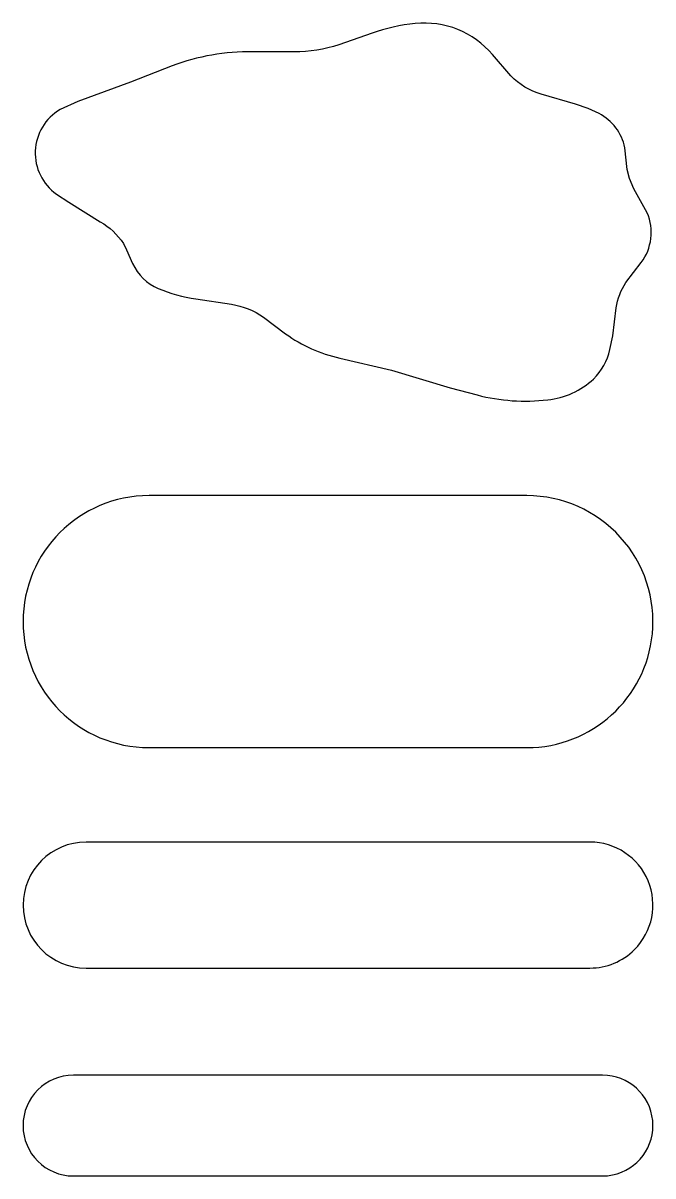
# Model space of a CAD drawing. Header units: millimetres. Extents: x 22.5 to 42.5, y 14.2 to 50.8.
import ezdxf

# ---------------------------------------------------------------- set-up
doc = ezdxf.new("R2010")
doc.units = ezdxf.units.MM

msp = doc.modelspace()

# ---------------------------------------------------------------- linework, layer by layer
at = {"layer": 'BACK_CHANNEL_Z22.00'}
for points in [[(23.674, 48.057, 0.543964), (23.561, 45.373), (23.953, 45.113), (24.952, 44.499, -0.115452), (25.688, 43.803), (25.789, 43.609), (25.977, 43.167, 0.179433), (26.788, 42.378, 0.064641), (27.988, 42.047), (29.118, 41.875, -0.109108), (30.135, 41.471), (30.837, 40.938, 0.104553), (32.555, 40.17), (34.196, 39.784), (36.064, 39.219), (36.917, 38.996, 0.093663), (39.159, 38.845, 0.162945), (40.614, 39.503, 0.135928), (41.136, 40.439), (41.222, 40.876), (41.33, 41.767, -0.107425), (41.643, 42.563), (42.13, 43.2, 0.265789), (42.316, 44.778), (41.892, 45.538), (41.754, 45.867), (41.686, 46.155), (41.608, 46.847, 0.222968), (40.79, 47.933), (40.44, 48.093), (40.042, 48.231), (38.954, 48.546, -0.128597), (37.991, 49.126), (37.405, 49.802, 0.249543), (34.952, 50.789, 0.061153), (33.58, 50.481), (32.525, 50.112, -0.075058), (31.112, 49.889), (29.795, 49.895, 0.093875), (27.231, 49.444), (25.909, 48.926), (24.242, 48.314)], [(42.481, 31.408, 0.44327), (38.5, 35.8), (26.5, 35.8, 1), (26.5, 27.8), (38.5, 27.8, 0.385743)], [(41.914, 21.386, 0.668179), (40.5, 24.8), (24.5, 24.8, 1), (24.5, 20.8), (40.5, 20.8, 0.198912)], [(41.212, 14.231, 0.906347), (40.9, 17.4), (24.1, 17.4, 1), (24.1, 14.2), (40.9, 14.2), (41.057, 14.208)]]:
    msp.add_lwpolyline(points, format="xyb", close=True, dxfattribs=at)

doc.saveas('drawing.dxf')
